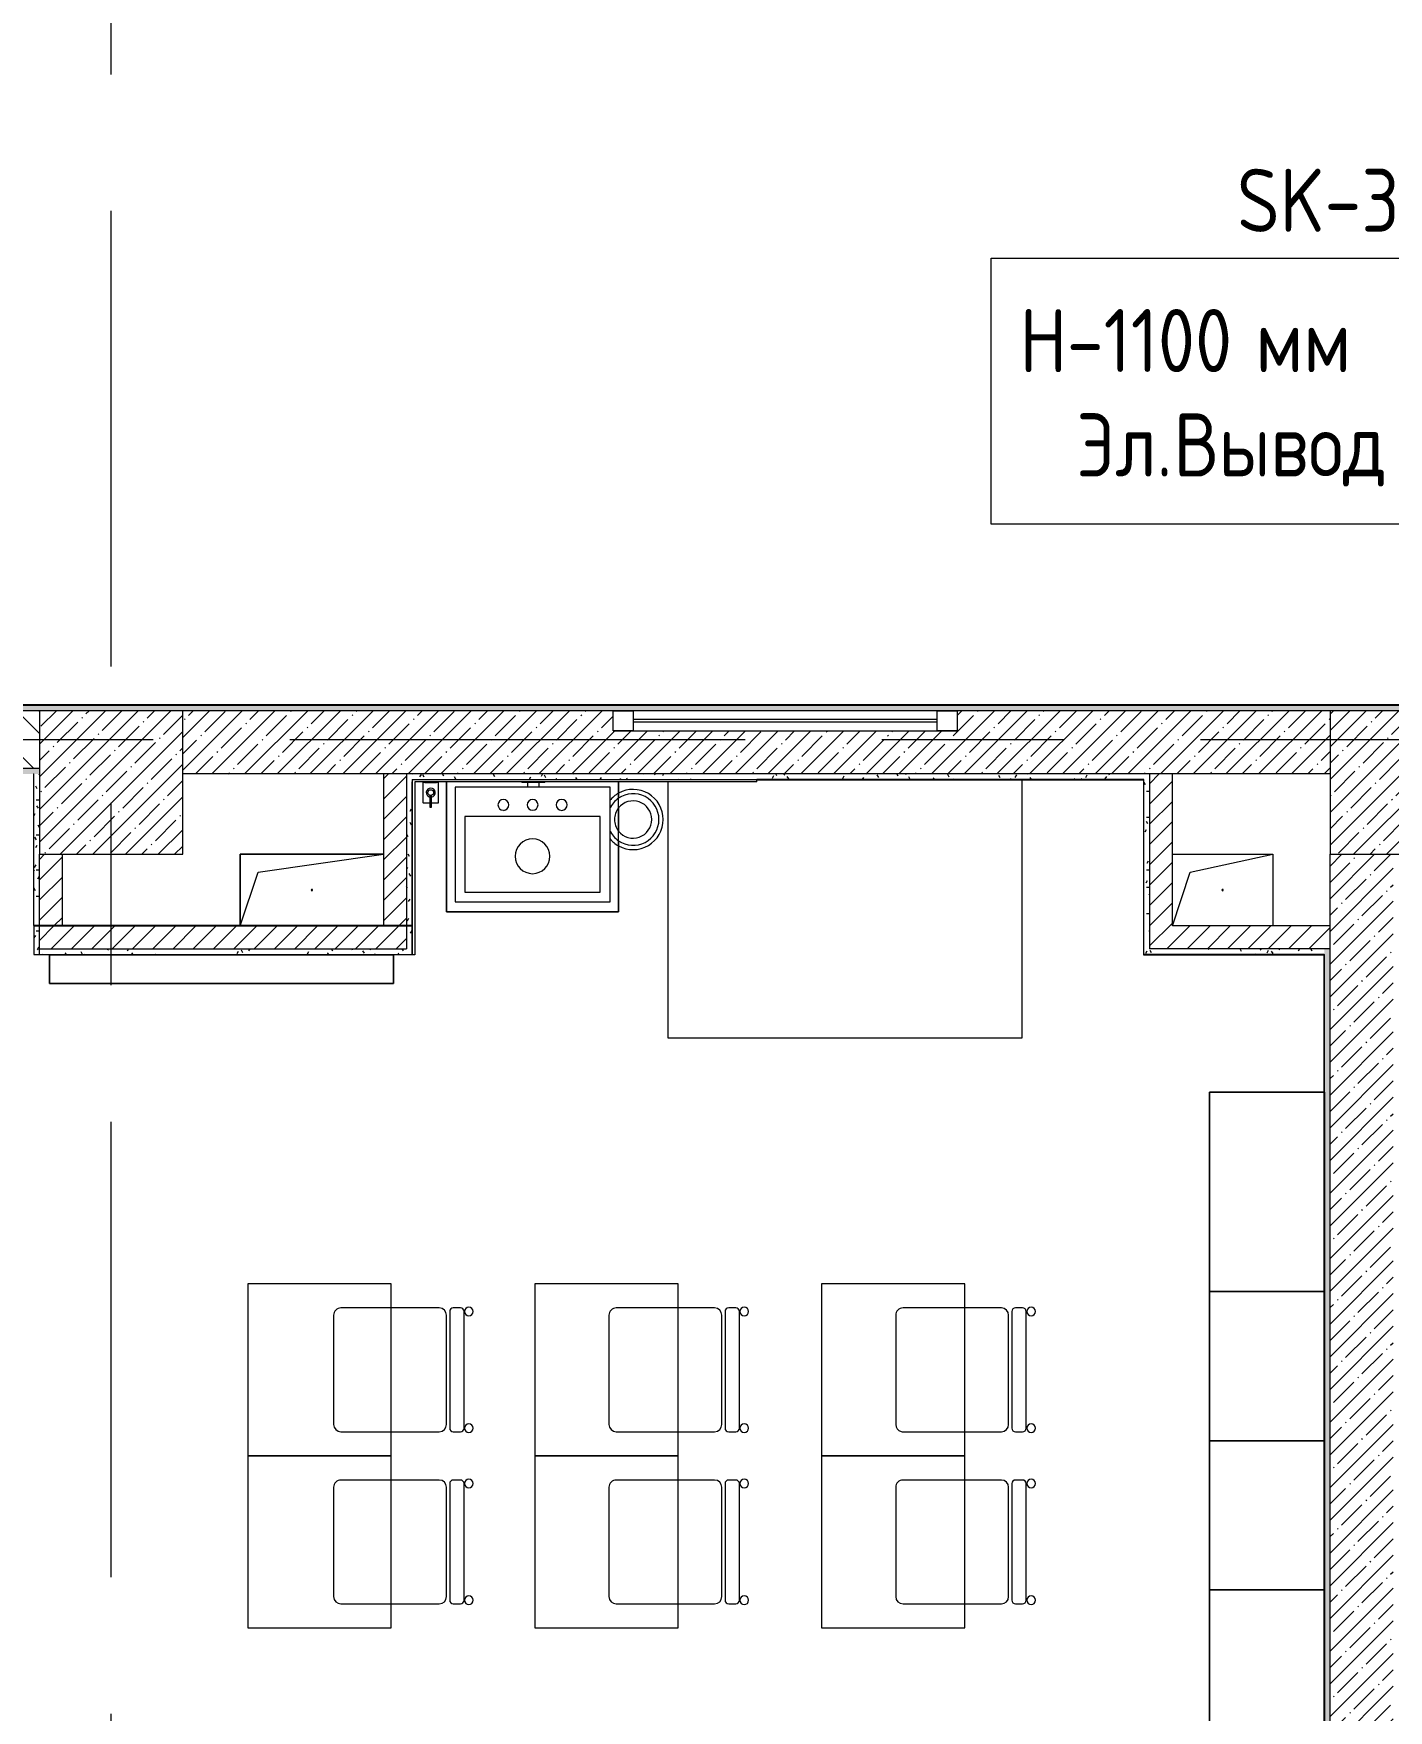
# Model space of a CAD drawing. Header units: millimetres. Extents: x 35147 to 231677, y -8553 to 29000.
# Drawn here: x 60889 to 65613, y 4415 to 10261 of the extents above; entities that cross this region are included whole.
import ezdxf

# ---------------------------------------------------------------- set-up
doc = ezdxf.new("R2010")
doc.units = ezdxf.units.MM
doc.linetypes.add('Осевая', pattern=[3175, 635, -476.25, 1587.5, -476.25])
for name, color, linetype, lineweight in [('A-GENM', 7, 'Continuous', 9), ('A-GLAZ', 7, 'Continuous', 9), ('A-GLAZ-1', 7, 'Continuous', 13), ('A-WALL', 7, 'Continuous', 9), ('E-ELEC-FIXT-IDEN', 7, 'Continuous', 9), ('I-WALL', 7, 'Continuous', 9), ('P-SANR-FIXT', 7, 'Continuous', 9), ('P-SANR-FIXT-1', 7, 'Continuous', 13), ('S-COLS', 7, 'Continuous', 9), ('Оси-2', 7, 'Осевая', 9)]:
    doc.layers.add(name, color=color, linetype=linetype, lineweight=lineweight)
for name, color, linetype, lineweight, true_color in [('A-WALL-1', 7, 'Continuous', 9, 0x3c3c3c), ('A-WALL-FNSH-1', 7, 'Continuous', 9, 0x3c3c3c), ('I-FURN-1', 7, 'Continuous', 9, 0xf0f0f0)]:
    doc.layers.add(name, color=color, linetype=linetype, lineweight=lineweight, true_color=true_color)
doc.styles.add('GOST Common', font='GOST_Common.ttf', dxfattribs={"width": 0.9, "height": 220})
pattern_1 = [(45, (0, 0), (-57.02463, 57.02463), []), (45, (57.025, 0), (-57.02463, 57.02463), [100.806, -20.161, 3.353, -16.808])]
pattern_2 = [(45, (0, 0), (-35.35534, 35.35534), [])]
pattern_3 = [(0, (0, 0), (121.92, 30.48), [10.058, -81.382, 10.058, -81.382, -487.68]), (0, (0, 0), (121.92, 30.48), [-182.88, 10.058, -172.822, 10.058, -81.382, -213.36]), (0, (0, 0), (121.92, 30.48), [-457.2, 10.058, -50.902, 10.058, -142.342]), (120, (45.72, 15.24), (-87.356454, 90.345817), [10.058, -81.382, 10.058, -81.382, -487.68]), (120, (45.72, 15.24), (-87.356454, 90.345817), [-182.88, 10.058, -172.822, 10.058, -81.382, -213.36]), (120, (45.72, 15.24), (-87.356454, 90.345817), [-457.2, 10.058, -50.902, 10.058, -142.342]), (240, (60.96, 76.2), (-34.563546, -120.825817), [10.058, -81.382, 10.058, -81.382, -487.68]), (240, (60.96, 76.2), (-34.563546, -120.825817), [-182.88, 10.058, -172.822, 10.058, -81.382, -213.36]), (240, (60.96, 76.2), (-34.563546, -120.825817), [-457.2, 10.058, -50.902, 10.058, -142.342])]

# ---------------------------------------------------------------- blocks, each defined once
blk = doc.blocks.new('BSC_Колонна _Прямоугольная - 500х500-V4-План размещения напольных электротехнических лючков и розеток 2 этажа в осях 12-23')
at = {"layer": 'S-COLS'}
h = blk.add_hatch(dxfattribs=at)
h.set_pattern_fill('FP_5', color=256, style=0, pattern_type=2)
h.set_pattern_definition([(45, (-61160, -7650), (-57.02463, 57.02463), []), (45, (-61102.975, -7650), (-57.02463, 57.02463), [100.806, -20.161, 3.353, -16.808])])
h.paths.add_polyline_path([(-250, -250), (250, -250), (250, 250), (-250, 250)])
for p, q in [((250, 250), (-250, 250)), ((-250, 250), (-250, -250)), ((250, -250), (250, 250)), ((-250, -250), (250, -250))]:
    blk.add_line(p, q, dxfattribs=at)
blk = doc.blocks.new('BSC_Колонна _Прямоугольная - 500х500-V13-План размещения напольных электротехнических лючков и розеток 2 этажа в осях 12-23')
at = {"layer": 'S-COLS'}
h = blk.add_hatch(dxfattribs=at)
h.set_pattern_fill('FP_14', color=256, style=0, pattern_type=2)
h.set_pattern_definition([(45, (-65660, -7650), (-57.02463, 57.02463), []), (45, (-65602.975, -7650), (-57.02463, 57.02463), [100.806, -20.161, 3.353, -16.808])])
h.paths.add_polyline_path([(-250, -250), (250, -250), (250, 250), (-250, 250)])
for p, q in [((250, 250), (-250, 250)), ((-250, 250), (-250, -250)), ((250, -250), (250, 250)), ((-250, -250), (250, -250))]:
    blk.add_line(p, q, dxfattribs=at)
blk = doc.blocks.new('GM_Отверстие прямоугольное _в плите_ - Отверстие-21981336-План размещения напольных электротехнических лючков и розеток 2 этажа в осях 12-23')
at = {"layer": 'A-GENM'}
for p, q in [((-175, 125), (175, 125)), ((-112.5, 62.5), (175, 125)), ((175, 125), (175, -125)), ((-175, -125), (-112.5, 62.5))]:
    blk.add_line(p, q, dxfattribs=at)
for start, end in [(360, 180), (180, 360)]:
    blk.add_arc((0, 0), 2.5, start, end, dxfattribs=at)
blk = doc.blocks.new('GM_Отверстие прямоугольное _в плите_ - Отверстие-V51-План размещения напольных электротехнических лючков и розеток 2 этажа в осях 12-23')
at = {"layer": 'A-GENM'}
for p, q in [((-250, -125), (-250, 125)), ((-250, 125), (250, 125)), ((250, 125), (-250, 125)), ((-250, 125), (-250, -125)), ((-187.5, 62.5), (250, 125)), ((-250, -125), (-187.5, 62.5))]:
    blk.add_line(p, q, dxfattribs=at)
for start, end in [(360, 180), (180, 360)]:
    blk.add_arc((0, 0), 2.5, start, end, dxfattribs=at)
blk = doc.blocks.new('120_Окно_СКБ_1Ст - 120_Окно_СКБ_1Ст 400х1200 EI30-24228621-План размещения напольных электротехнических лючков и розеток 2 этажа в осях 12-23')
at = {"layer": 'A-GLAZ'}
for p, q in [((600, 110), (-600, 110)), ((530, 80), (-530, 80)), ((530, 70), (-530, 70)), ((-600, 40), (600, 40))]:
    blk.add_line(p, q, dxfattribs=at)
at = {"layer": 'A-GLAZ-1'}
for p, q in [((-600, 40), (-600, 110)), ((-600, 110), (-530, 110)), ((-530, 110), (-530, 40)), ((530, 40), (530, 110)), ((530, 110), (600, 110)), ((600, 110), (600, 40)), ((-530, 40), (-600, 40)), ((600, 40), (530, 40))]:
    blk.add_line(p, q, dxfattribs=at)
blk = doc.blocks.new('Стол базовый прямоугольный - 1_7а-25476368-План размещения напольных электротехнических лючков и розеток 2 этажа в осях 12-23')
at = {"layer": 'I-FURN-1'}
for p, q in [((250, 300), (-250, 300)), ((-250, 300), (-250, -300)), ((250, -300), (250, 300)), ((-250, -300), (250, -300))]:
    blk.add_line(p, q, dxfattribs=at)
blk = doc.blocks.new('Стул Breuer - 1_9а-V116-План размещения напольных электротехнических лючков и розеток 2 этажа в осях 12-23')
at = {"layer": 'I-FURN-1'}
for p, q in [((190.5, 241.3), (-190.5, 241.3)), ((-215.9, 215.9), (-215.9, 40)), ((215.9, 40), (215.9, 215.9)), ((-215.9, 40), (-215.9, -127)), ((215.9, -127), (215.9, 40)), ((203.2, -163.5), (-203.2, -163.5)), ((-190.5, -152.4), (190.5, -152.4)), ((-215.9, -176.2), (-215.9, -200.8)), ((-203.2, -213.5), (203.2, -213.5)), ((215.9, -200.8), (215.9, -176.2))]:
    blk.add_line(p, q, dxfattribs=at)
for centre, radius, start, end in [((-190.5, 215.9), 25.4, 90, 180), ((190.5, 215.9), 25.4, 0, 90), ((-190.5, -127), 25.4, 180, 270), ((-203.2, -176.2), 12.7, 90, 180), ((190.5, -127), 25.4, 270, 360), ((203.2, -176.2), 12.7, 360, 90), ((-203.5, -230.6), 15.1, 360, 180), ((-203.5, -230.6), 15.1, 180, 360), ((-203.2, -200.8), 12.7, 180, 270), ((203.7, -230.6), 15.1, 360, 180), ((203.7, -230.6), 15.1, 180, 360), ((203.2, -200.8), 12.7, 270, 360)]:
    blk.add_arc(centre, radius, start, end, dxfattribs=at)
blk = doc.blocks.new('Стул Breuer - 1_9а-V61-План размещения напольных электротехнических лючков и розеток 2 этажа в осях 12-23')
at = {"layer": 'I-FURN-1'}
for p, q in [((190.5, 241.3), (-190.5, 241.3)), ((-215.9, 215.9), (-215.9, 0)), ((215.9, 0), (215.9, 215.9)), ((-215.9, 0), (-215.9, -127)), ((215.9, -127), (215.9, 0)), ((203.2, -163.5), (-203.2, -163.5)), ((-190.5, -152.4), (190.5, -152.4)), ((-215.9, -176.2), (-215.9, -200.8)), ((-203.2, -213.5), (203.2, -213.5)), ((215.9, -200.8), (215.9, -176.2))]:
    blk.add_line(p, q, dxfattribs=at)
for centre, radius, start, end in [((-190.5, 215.9), 25.4, 90, 180), ((190.5, 215.9), 25.4, 0, 90), ((-190.5, -127), 25.4, 180, 270), ((-203.2, -176.2), 12.7, 90, 180), ((190.5, -127), 25.4, 270, 360), ((203.2, -176.2), 12.7, 360, 90), ((-203.5, -230.6), 15.1, 360, 180), ((-203.5, -230.6), 15.1, 180, 360), ((-203.2, -200.8), 12.7, 180, 270), ((203.7, -230.6), 15.1, 360, 180), ((203.7, -230.6), 15.1, 180, 360), ((203.2, -200.8), 12.7, 270, 360)]:
    blk.add_arc(centre, radius, start, end, dxfattribs=at)
blk = doc.blocks.new('Стул Breuer - 1_9а-V117-План размещения напольных электротехнических лючков и розеток 2 этажа в осях 12-23')
at = {"layer": 'I-FURN-1'}
for p, q in [((190.5, 241.3), (-190.5, 241.3)), ((-215.9, 215.9), (-215.9, 0)), ((215.9, 0), (215.9, 215.9)), ((-215.9, 0), (-215.9, -127)), ((215.9, -127), (215.9, 0)), ((203.2, -163.5), (-203.2, -163.5)), ((-190.5, -152.4), (190.5, -152.4)), ((-215.9, -176.2), (-215.9, -200.8)), ((-203.2, -213.5), (203.2, -213.5)), ((215.9, -200.8), (215.9, -176.2))]:
    blk.add_line(p, q, dxfattribs=at)
for centre, radius, start, end in [((-190.5, 215.9), 25.4, 90, 165), ((190.5, 215.9), 25.4, 0, 90), ((-190.5, 215.9), 25.4, 165, 180), ((-190.5, -127), 25.4, 180, 270), ((-203.2, -176.2), 12.7, 90, 180), ((190.5, -127), 25.4, 270, 360), ((203.2, -176.2), 12.7, 360, 90), ((-203.5, -230.6), 15.1, 360, 180), ((-203.5, -230.6), 15.1, 180, 360), ((-203.2, -200.8), 12.7, 180, 270), ((203.7, -230.6), 15.1, 360, 180), ((203.7, -230.6), 15.1, 180, 360), ((203.2, -200.8), 12.7, 270, 360)]:
    blk.add_arc(centre, radius, start, end, dxfattribs=at)
blk = doc.blocks.new('Стол базовый прямоугольный - 1_290-V121-План размещения напольных электротехнических лючков и розеток 2 этажа в осях 12-23')
at = {"layer": 'I-FURN-1'}
for p, q in [((-617.5, 436.8), (-617.5, -455)), ((617.5, -455), (617.5, 444.8)), ((-617.5, -455), (617.5, -455))]:
    blk.add_line(p, q, dxfattribs=at)
blk = doc.blocks.new('Мойка кухонная - Раковина Roca Victoria-N Unik 600х460 мм-V82-План размещения напольных электротехнических лючков и розеток 2 этажа в осях 12-23')
at = {"layer": 'P-SANR-FIXT'}
for p, q in [((270, 0), (-270, 0)), ((-270, 0), (-270, -400)), ((270, -400), (270, 0)), ((236.1, -102.3), (-236.6, -102.3)), ((-236.6, -102.3), (-236.6, -366.4)), ((236.1, -366.4), (236.1, -102.3)), ((-270, -400), (270, -400)), ((-236.6, -366.4), (236.1, -366.4))]:
    blk.add_line(p, q, dxfattribs=at)
for centre, radius, start, end in [((-101.6, -61.9), 19, 90, 180), ((-101.6, -61.9), 19, 360, 90), ((0, -61.9), 19, 360, 180), ((101.6, -61.9), 19.1, 360, 180), ((-101.6, -61.9), 19, 180, 270), ((-101.6, -61.9), 19.1, 270, 360), ((0, -61.9), 19, 180, 360), ((101.6, -61.9), 19.1, 180, 360), ((0, -241.3), 60.5, 360, 180), ((0, -241.3), 60.5, 180, 360)]:
    blk.add_arc(centre, radius, start, end, dxfattribs=at)
blk = doc.blocks.new('сифон - Для раковины-30649612-План размещения напольных электротехнических лючков и розеток 2 этажа в осях 12-23')
at = {"layer": 'P-SANR-FIXT'}
for p, q in [((233, 40), (231.1, 40)), ((231.1, -40), (231.1, 40)), ((231.1, -40), (233, -40))]:
    blk.add_line(p, q, dxfattribs=at)
at = {"layer": 'P-SANR-FIXT-1'}
for p, q in [((231.1, 20), (215, 20)), ((215, -20), (231.1, -20))]:
    blk.add_line(p, q, dxfattribs=at)
blk = doc.blocks.new('мусорная корзина - Round_ Metal-V180-План размещения напольных электротехнических лючков и розеток 2 этажа в осях 12-23')
at = {"layer": 'P-SANR-FIXT'}
for radius, start, end in [(90, 124.6569, 154.88481), (105, 119.1481, 140.61257), (90, 360, 124.6569), (105, 0, 119.1481), (65, 0, 141.69908), (65, 141.69908, 180), (65, 180, 218.30092), (90, 235.3431, 360), (105, 240.8519, 360), (65, 218.30092, 360), (90, 205.11519, 235.3431), (105, 219.38743, 240.8519)]:
    blk.add_arc((0, 0), radius, start, end, dxfattribs=at)
blk = doc.blocks.new('TOY_Диспансер мыло - Дозатор Elegance new 11654 019001 хром-V181-План размещения напольных электротехнических лючков и розеток 2 этажа в осях 12-23')
at = {"layer": 'A-GENM'}
for p, q in [((97.5, 89.2), (97.5, 21.5)), ((122.2, 91.2), (99.5, 91.2)), ((122.2, 91.2), (102.9, 91.2)), ((127.9, 106.1), (122.2, 106.1)), ((122.2, 106.1), (122.2, 91.2)), ((122.2, 92.2), (122.2, 64.8)), ((127.9, 91.2), (127.9, 106.1)), ((127.9, 64.8), (127.9, 92.2)), ((146.9, 91.2), (127.9, 91.2)), ((150.5, 91.2), (127.9, 91.2)), ((152.5, 21.5), (152.5, 89.2)), ((99.5, 19.5), (105, 19.5)), ((145, 19.5), (105, 19.5)), ((105, 19.5), (105, 18)), ((145, 17.8), (145, 19.5)), ((145, 19.5), (150.5, 19.5))]:
    blk.add_line(p, q, dxfattribs=at)
blk.add_circle((125, 55.2), 10, dxfattribs=at)
for centre, radius, start, end in [((99.5, 89.2), 2, 90, 180), ((125, 55.2), 15.7, 100.43534, 79.36502), ((150.5, 89.2), 2, 360, 90), ((99.5, 21.5), 2, 180, 270), ((150.5, 21.5), 2, 270, 0)]:
    blk.add_arc(centre, radius, start, end, dxfattribs=at)
blk = doc.blocks.new('шкаф 1_112 - шкаф 1_112-V189-План размещения напольных электротехнических лючков и розеток 2 этажа в осях 12-23')
at = {"layer": 'I-FURN-1'}
for p, q in [((-400, 6070), (-400, 0)), ((0, 6070), (-400, 6070)), ((0, 6070), (-400, 6070)), ((-400, 6070), (-400, 5375)), ((-400, 5375), (-400, 6070)), ((-400, 6070), (0, 6070)), ((0, 0), (0, 6070)), ((0, 5375), (0, 6070)), ((0, 6070), (0, 5375)), ((-400, 5375), (0, 5375)), ((0, 5375), (-400, 5375)), ((-400, 5375), (-400, 4855)), ((-400, 4855), (-400, 5375)), ((-400, 5375), (0, 5375)), ((-400, 5375), (0, 5375)), ((0, 5375), (-400, 5375)), ((0, 4855), (0, 5375)), ((0, 5375), (0, 4855)), ((-400, 4855), (0, 4855)), ((-400, 4855), (0, 4855)), ((0, 4855), (-400, 4855)), ((0, 4855), (-400, 4855)), ((-400, 4855), (-400, 4335)), ((-400, 4335), (-400, 4855)), ((-400, 4855), (0, 4855)), ((0, 4335), (0, 4855)), ((0, 4855), (0, 4335)), ((-400, 4335), (0, 4335)), ((0, 4335), (-400, 4335)), ((-400, 4335), (-400, 3815)), ((-400, 3815), (-400, 4335)), ((-400, 4335), (0, 4335)), ((-400, 4335), (0, 4335)), ((0, 4335), (-400, 4335)), ((0, 3815), (0, 4335)), ((0, 4335), (0, 3815))]:
    blk.add_line(p, q, dxfattribs=at)

msp = doc.modelspace()

# ---------------------------------------------------------------- hatches: boundary and pattern name
at = {"layer": 'I-WALL'}
h = msp.add_hatch(dxfattribs=at)
h.set_pattern_fill('FP_58', color=256, style=0, pattern_type=2)
h.set_pattern_definition(pattern_3)
h.paths.add_polyline_path([(74750, 7900), (74750, 7920), (73705, 7920), (73705, 7908), (73760, 7908), (73760, 7900), (74669.4, 7900)])
h.paths.add_polyline_path([(71765, 7900), (72250, 7900), (72250, 7908), (72305, 7908), (72305, 7920), (71735, 7920), (71735, 7908), (71765, 7908), (71765, 7901.7)])
h.paths.add_polyline_path([(70302.2, 7900), (70605, 7900), (70605, 7908), (70635, 7908), (70635, 7920), (69360.5, 7920), (69360.5, 7908), (69390.5, 7908), (69390.5, 7900)])
h.paths.add_polyline_path([(68230.5, 7900), (68230.5, 7908), (68260.5, 7908), (68260.5, 7920), (67055, 7920), (67055, 7908), (67085, 7908), (67085, 7900), (67390.8, 7900)])
h.paths.add_polyline_path([(65925, 7900), (65925, 7908), (65955, 7908), (65955, 7920), (59931, 7920), (59931, 7900), (65910, 7900)])
h.paths.add_polyline_path([(57431, 7900), (57431, 7920), (50930, 7920), (50930, 7900), (56910, 7900)])
h.paths.add_polyline_path([(48430, 7900), (48430, 7920), (42061, 7920), (42061, 7900), (47910, 7900)])
h.paths.add_polyline_path([(39561, 7900), (39561, 7920), (38742.7, 7920), (38742.7, 7900), (39040, 7900)])
h = msp.add_hatch(dxfattribs=at)
h.set_pattern_fill('FP_19', color=256, style=0, pattern_type=2)
h.set_pattern_definition([(135, (0, 0), (-70.71068, -70.71068), [])])
h.paths.add_polyline_path([(60910, 7700), (60910, 7900), (59931, 7900), (59931, 7700)])
h.paths.add_polyline_path([(57431, 7700), (57431, 7900), (56910, 7900), (56910, 7700)])
h = msp.add_hatch(dxfattribs=at)
h.set_pattern_fill('FP_17', color=256, style=0, pattern_type=2)
h.set_pattern_definition(pattern_1)
h.paths.add_polyline_path([(65410, 7680), (65410, 7900), (64110, 7900), (64110, 7830), (62910, 7830), (62910, 7900), (61410, 7900), (61410, 7680), (65207.2, 7680)])
h = msp.add_hatch(dxfattribs=at)
h.set_pattern_fill('FP_58', color=256, style=0, pattern_type=2)
h.set_pattern_definition(pattern_3)
h.paths.add_polyline_path([(60890, 7680), (60910, 7680), (60910, 7700), (59931, 7700), (59931, 7680), (60889, 7680)])
h.paths.add_polyline_path([(57431, 7680), (57431, 7700), (56910, 7700), (56910, 7680), (56931, 7680)])
h = msp.add_hatch(dxfattribs=at)
h.set_pattern_fill('FP_58', color=256, style=0, pattern_type=2)
h.set_pattern_definition(pattern_3)
h.paths.add_polyline_path([(60910, 7070), (60910, 7680), (60890, 7680), (60890, 7070)])
h = msp.add_hatch(dxfattribs=at)
h.set_pattern_fill('FP_22', color=256, style=0, pattern_type=2)
h.set_pattern_definition(pattern_2)
h.paths.add_polyline_path([(62190, 7150), (62190, 7680), (62110, 7680), (62110, 7150)])
h = msp.add_hatch(dxfattribs=at)
h.set_pattern_fill('FP_58', color=256, style=0, pattern_type=2)
h.set_pattern_definition(pattern_3)
h.paths.add_polyline_path([(64759, 7660), (64760, 7660), (64760, 7680), (62190, 7680), (62190, 7660), (64479.3, 7660)])
h = msp.add_hatch(dxfattribs=at)
h.set_pattern_fill('FP_58', color=256, style=0, pattern_type=2)
h.set_pattern_definition(pattern_3)
h.paths.add_polyline_path([(62210, 7050), (62210, 7660), (62190, 7660), (62190, 7050)])
h = msp.add_hatch(dxfattribs=at)
h.set_pattern_fill('FP_58', color=256, style=0, pattern_type=2)
h.set_pattern_definition(pattern_3)
h.paths.add_polyline_path([(64760, 7070), (64780, 7070), (64780, 7680), (64760, 7680), (64760, 7283.7)])
h = msp.add_hatch(dxfattribs=at)
h.set_pattern_fill('FP_22', color=256, style=0, pattern_type=2)
h.set_pattern_definition(pattern_2)
h.paths.add_polyline_path([(64860, 7070), (64860, 7680), (64780, 7680), (64780, 7070)])
h = msp.add_hatch(dxfattribs=at)
h.set_pattern_fill('FP_22', color=256, style=0, pattern_type=2)
h.set_pattern_definition(pattern_2)
h.paths.add_polyline_path([(60990, 7150), (60990, 7400), (60910, 7400), (60910, 7150)])
h = msp.add_hatch(dxfattribs=at)
h.set_pattern_fill('FP_17', color=256, style=0, pattern_type=2)
h.set_pattern_definition(pattern_1)
h.paths.add_polyline_path([(65410, 400), (65630, 400), (65630, 7400), (65410, 7400), (65410, 1493)])
h = msp.add_hatch(dxfattribs=at)
h.set_pattern_fill('FP_22', color=256, style=0, pattern_type=2)
h.set_pattern_definition(pattern_2)
h.paths.add_polyline_path([(61567.9, 7070), (62190, 7070), (62190, 7150), (60910, 7150), (60910, 7070)])
h = msp.add_hatch(dxfattribs=at)
h.set_pattern_fill('FP_22', color=256, style=0, pattern_type=2)
h.set_pattern_definition(pattern_2)
h.paths.add_polyline_path([(65390, 7070), (65410, 7070), (65410, 7150), (64860, 7150), (64860, 7070)])
h = msp.add_hatch(dxfattribs=at)
h.set_pattern_fill('FP_58', color=256, style=0, pattern_type=2)
h.set_pattern_definition(pattern_3)
h.paths.add_polyline_path([(62190, 7050), (62190, 7070), (60890, 7070), (60890, 7050), (61567.9, 7050)])
h = msp.add_hatch(dxfattribs=at)
h.set_pattern_fill('FP_58', color=256, style=0, pattern_type=2)
h.set_pattern_definition(pattern_3)
h.paths.add_polyline_path([(62190, 7050), (62190, 7070), (60910, 7070), (60910, 7050), (61567.9, 7050)])
h = msp.add_hatch(dxfattribs=at)
h.set_pattern_fill('FP_58', color=256, style=0, pattern_type=2)
h.set_pattern_definition(pattern_3)
h.paths.add_polyline_path([(65389, 7050), (65390, 7050), (65390, 7070), (64760, 7070), (64760, 7050)])
h = msp.add_hatch(dxfattribs=at)
h.set_pattern_fill('FP_58', color=256, style=0, pattern_type=2)
h.set_pattern_definition(pattern_3)
h.paths.add_polyline_path([(65410, 100), (65410, 7070), (65390, 7070), (65390, 100)])

# ---------------------------------------------------------------- linework, layer by layer
at = {"layer": 'A-WALL'}
for p, q in [((59931, 7920), (65280, 7920)), ((62760, 7920), (62760, 7921)), ((62810, 7921), (62810, 7920)), ((65280, 7920), (65280, 7921)), ((59931, 7700), (60910, 7700)), ((65410, 7680), (61410, 7680)), ((62190, 7680), (62190, 7070)), ((64760, 7660), (63411, 7660)), ((64759, 7659), (64759, 7660)), ((64760, 7070), (64760, 7660)), ((65410, 400), (65410, 7400)), ((65410, 7070), (64780, 7070)), ((65390, 100), (65390, 7050))]:
    msp.add_line(p, q, dxfattribs=at)
at = {"layer": 'A-WALL-1'}
for p, q in [((60910, 7900), (59931, 7900)), ((62910, 7900), (61410, 7900)), ((65410, 7900), (64110, 7900)), ((60889, 7680), (60890, 7680)), ((62110, 7680), (62110, 7150)), ((64780, 7680), (64780, 7070)), ((64860, 7150), (64860, 7680)), ((62210, 7050), (62210, 7652)), ((60910, 7050), (60910, 7400)), ((60990, 7150), (60990, 7400)), ((60890, 7151.4), (60890, 7050)), ((62110, 7150), (60990, 7150)), ((65410, 7150), (64860, 7150)), ((60890, 7050), (62210, 7050)), ((60910, 7070), (62190, 7070)), ((65389, 7050), (65390, 7050))]:
    msp.add_line(p, q, dxfattribs=at)
at = {"layer": 'A-WALL-FNSH-1'}
for p, q in [((65955, 7921), (59931, 7921)), ((65280, 7920), (65955, 7920)), ((60890, 7151.4), (60890, 7680)), ((63411, 7659), (64759, 7659)), ((64759, 7659), (64759, 7049)), ((60889, 7150.4), (62210, 7150.4)), ((62210, 7151.4), (60890, 7151.4)), ((64759, 7049), (65389, 7049)), ((64760, 7050), (64760, 7070)), ((65389, 7050), (64760, 7050)), ((65389, 121), (65389, 7050))]:
    msp.add_line(p, q, dxfattribs=at)
at = {"layer": 'E-ELEC-FIXT-IDEN', "flags": 128}
msp.add_lwpolyline([(64228.6, 9478.5), (66405, 9478.5), (66405, 8550.5), (64228.6, 8550.5)], close=True, dxfattribs=at)
at = {"layer": 'I-FURN-1'}
for p, q in [((62329.4, 7652), (62329.4, 7199.7)), ((62329.4, 7199.7), (62329.4, 7652)), ((62929.4, 7199.7), (62929.4, 7652)), ((62929.4, 7652), (62929.4, 7595.8)), ((62929.4, 7561), (62929.4, 7481.1)), ((62929.4, 7446.2), (62929.4, 7199.7)), ((62329.4, 7199.7), (62929.4, 7199.7)), ((62929.4, 7199.7), (62329.4, 7199.7)), ((62144.4, 7049.2), (60944.9, 7049.2)), ((60944.9, 7049.2), (60944.9, 6949.2)), ((60944.9, 6949.2), (60944.9, 7049.2)), ((60944.9, 7049.2), (62144.4, 7049.2)), ((62144.4, 6949.2), (62144.4, 7049.2)), ((62144.4, 7049.2), (62144.4, 6949.2)), ((60944.9, 6949.2), (62144.4, 6949.2)), ((62144.4, 6949.2), (60944.9, 6949.2))]:
    msp.add_line(p, q, dxfattribs=at)
at = {"layer": 'I-WALL'}
for p, q in [((62210, 7660), (63411, 7660)), ((62210, 7660), (62210, 7652)), ((63411, 7652), (63411, 7659)), ((62211, 7652), (62210, 7652)), ((62211, 7049.5), (62211, 7652)), ((62219, 7652), (62219, 7049.5)), ((63411, 7652), (62219, 7652)), ((62219, 7049.5), (62211, 7049.5))]:
    msp.add_line(p, q, dxfattribs=at)
at = {"layer": 'Оси-2'}
for p, q in [((61160, 593.7), (61160, 24898.1)), ((38446.8, 7800), (82200, 7800))]:
    msp.add_line(p, q, dxfattribs=at)

# ---------------------------------------------------------------- block references
at = {"layer": 'A-GENM'}
for name, p in [('GM_Отверстие прямоугольное _в плите_ - Отверстие-V51-План размещения напольных электротехнических лючков и розеток 2 этажа в осях 12-23', (61860, 7275)), ('GM_Отверстие прямоугольное _в плите_ - Отверстие-21981336-План размещения напольных электротехнических лючков и розеток 2 этажа в осях 12-23', (65035, 7275))]:
    msp.add_blockref(name, p, dxfattribs=at)
at = {"layer": 'A-GLAZ'}
msp.add_blockref('120_Окно_СКБ_1Ст - 120_Окно_СКБ_1Ст 400х1200 EI30-24228621-План размещения напольных электротехнических лючков и розеток 2 этажа в осях 12-23', (63510, 7790), dxfattribs=at)
at = {"layer": 'I-FURN-1'}
for name, p in [('Стол базовый прямоугольный - 1_290-V121-План размещения напольных электротехнических лючков и розеток 2 этажа в осях 12-23', (63718.7, 7215.2)), ('шкаф 1_112 - шкаф 1_112-V189-План размещения напольных электротехнических лючков и розеток 2 этажа в осях 12-23', (65390, 500)), ('Стол базовый прямоугольный - 1_7а-25476368-План размещения напольных электротехнических лючков и розеток 2 этажа в осях 12-23', (61886.9, 5602.5)), ('Стол базовый прямоугольный - 1_7а-25476368-План размещения напольных электротехнических лючков и розеток 2 этажа в осях 12-23', (62886.9, 5602.5)), ('Стол базовый прямоугольный - 1_7а-25476368-План размещения напольных электротехнических лючков и розеток 2 этажа в осях 12-23', (63886.9, 5602.5)), ('Стол базовый прямоугольный - 1_7а-25476368-План размещения напольных электротехнических лючков и розеток 2 этажа в осях 12-23', (61886.9, 5002.5)), ('Стол базовый прямоугольный - 1_7а-25476368-План размещения напольных электротехнических лючков и розеток 2 этажа в осях 12-23', (62886.9, 5002.5)), ('Стол базовый прямоугольный - 1_7а-25476368-План размещения напольных электротехнических лючков и розеток 2 этажа в осях 12-23', (63886.9, 5002.5))]:
    msp.add_blockref(name, p, dxfattribs=at)
at = {"layer": 'I-FURN-1', "rotation": 89.99999999999959}
for name, p in [('Стул Breuer - 1_9а-V116-План размещения напольных электротехнических лючков и розеток 2 этажа в осях 12-23', (62176.9, 5602.5)), ('Стул Breuer - 1_9а-V61-План размещения напольных электротехнических лючков и розеток 2 этажа в осях 12-23', (63136.9, 5602.5)), ('Стул Breuer - 1_9а-V117-План размещения напольных электротехнических лючков и розеток 2 этажа в осях 12-23', (64136.9, 5602.5)), ('Стул Breuer - 1_9а-V116-План размещения напольных электротехнических лючков и розеток 2 этажа в осях 12-23', (62176.9, 5002.5)), ('Стул Breuer - 1_9а-V61-План размещения напольных электротехнических лючков и розеток 2 этажа в осях 12-23', (63136.9, 5002.5)), ('Стул Breuer - 1_9а-V61-План размещения напольных электротехнических лючков и розеток 2 этажа в осях 12-23', (64136.9, 5002.5))]:
    msp.add_blockref(name, p, dxfattribs=at)
at = {"layer": 'P-SANR-FIXT'}
for name, p, rotation in [('TOY_Диспансер мыло - Дозатор Elegance new 11654 019001 хром-V181-План размещения напольных электротехнических лючков и розеток 2 этажа в осях 12-23', (62399.3, 7670), 180), ('сифон - Для раковины-30649612-План размещения напольных электротехнических лючков и розеток 2 этажа в осях 12-23', (62631.9, 7419), 89.99999999999972)]:
    msp.add_blockref(name, p, dxfattribs=dict(at, rotation=rotation))
for name, p in [('Мойка кухонная - Раковина Roca Victoria-N Unik 600х460 мм-V82-План размещения напольных электротехнических лючков и розеток 2 этажа в осях 12-23', (62629.4, 7634)), ('мусорная корзина - Round_ Metal-V180-План размещения напольных электротехнических лючков и розеток 2 этажа в осях 12-23', (62980, 7521))]:
    msp.add_blockref(name, p, dxfattribs=at)
at = {"layer": 'S-COLS'}
for name, p in [('BSC_Колонна _Прямоугольная - 500х500-V4-План размещения напольных электротехнических лючков и розеток 2 этажа в осях 12-23', (61160, 7650)), ('BSC_Колонна _Прямоугольная - 500х500-V13-План размещения напольных электротехнических лючков и розеток 2 этажа в осях 12-23', (65660, 7650))]:
    msp.add_blockref(name, p, dxfattribs=at)

# ---------------------------------------------------------------- texts
at = {"layer": 'E-ELEC-FIXT-IDEN', "char_height": 220, "attachment_point": 1, "style": 'GOST Common'}
for s, insert, width in [('SK-3', (65085.2, 9789.7), 699.873), ('H-1100 ', (64328.6, 9300.8), 995.696), ('мм', (65150.2, 9300.8), 375.19), ('Эл', (64525.1, 8937), 339.114), ('Вывод', (64864.4, 8937), 873.038), ('\\fGOST Common|b0|i0|c204|p34|;\\W.9;.', (64804.9, 8937), 72.152)]:
    msp.add_mtext(s, dxfattribs=dict(at, insert=insert, width=width))

doc.saveas('drawing.dxf')
